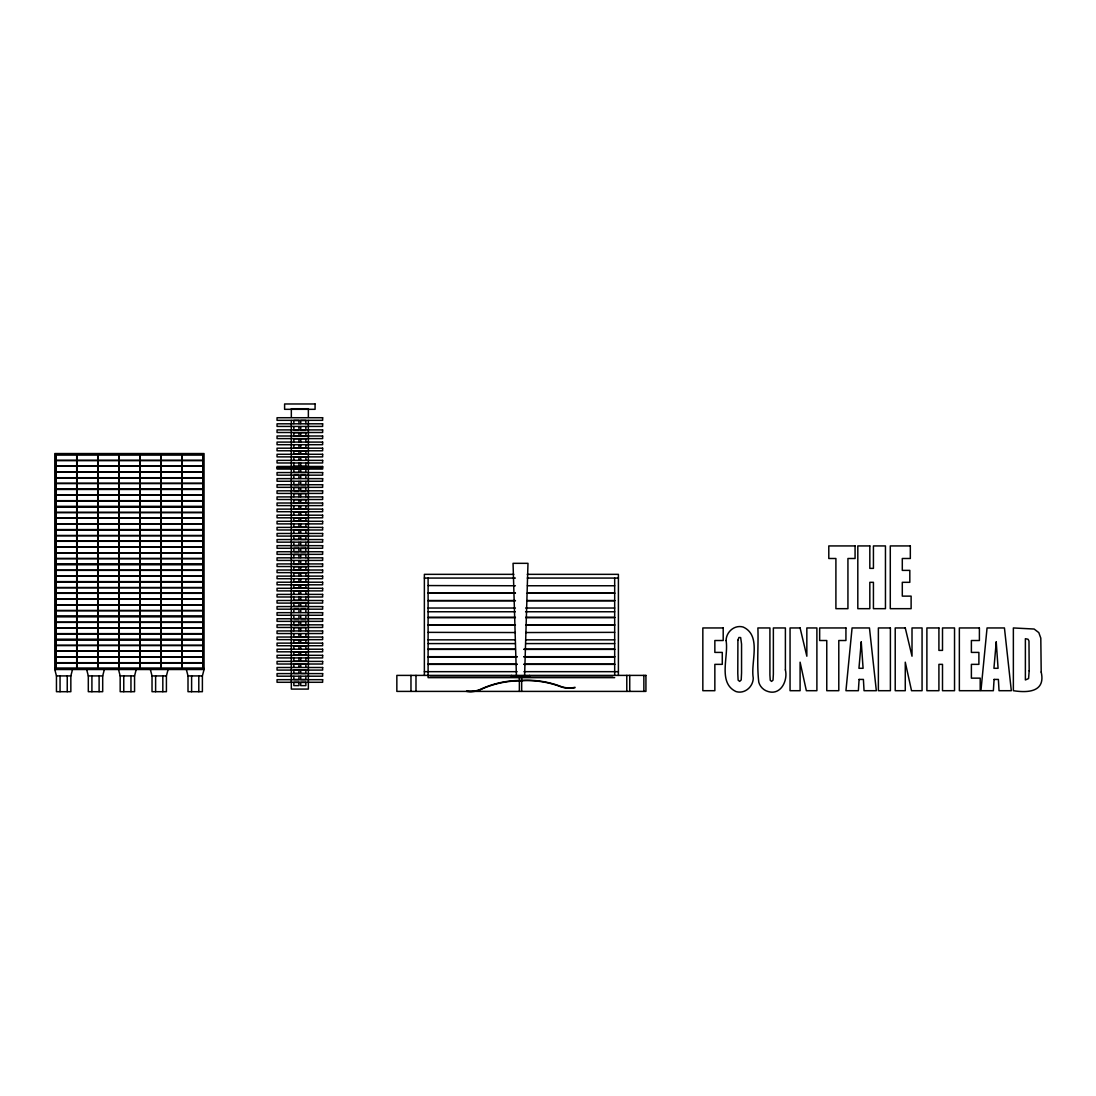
<?xml version="1.0" encoding="UTF-8"?>
<svg xmlns="http://www.w3.org/2000/svg" width="1096" height="1096" viewBox="0 0 1096 1096"><rect width="100%" height="100%" fill="white"/><g stroke="black" fill="none" stroke-linecap="round" stroke-linejoin="round"><path stroke-width="1.5" d="M524.614 675.396L527.984 563.33L513.051 563.33L516.408 675.396M186.361 669.519L188.005 675.917L188.005 691.699L202.39 691.699L202.39 675.917L204.048 669.519L204.048 453.552L54.8 453.552L54.8 669.519L56.458 675.917L56.458 691.699L70.843 691.699L70.843 675.917L72.5 669.519M86.653 669.519L88.31 675.917L88.31 691.699L102.695 691.699L102.695 675.917L104.353 669.519M118.519 669.519L120.176 675.917L120.176 691.699L134.561 691.699L134.561 675.917L136.205 669.519M150.371 669.519L152.029 675.917L152.029 691.699L166.414 691.699L166.414 675.917L168.072 669.519M614.678 611.76L525.587 611.76M77.021 454.758L97.736 454.758L97.736 460.224M98.051 454.758L118.752 454.758L118.752 460.224M119.067 454.758L139.767 454.758L139.767 460.224M140.083 454.758L160.797 454.758L160.797 460.224M161.112 454.758L181.813 454.758L181.813 460.224M182.128 454.758L202.829 454.758L202.829 460.224M55.855 460.375L202.993 460.375M77.021 460.539L97.736 460.539L97.736 466.005L77.021 466.005M98.051 460.539L118.752 460.539L118.752 466.005L98.051 466.005M119.067 460.539L139.767 460.539L139.767 466.005L119.067 466.005M140.083 460.539L160.797 460.539L160.797 466.005L140.083 466.005M161.112 460.539L181.813 460.539L181.813 466.005L161.112 466.005M182.128 460.539L202.829 460.539L202.829 466.005L182.128 466.005M55.855 466.156L202.993 466.156M277.055 467.759L322.635 467.759M77.021 471.787L97.736 471.787L97.736 466.321M98.051 471.787L118.752 471.787L118.752 466.321M119.067 471.787L139.767 471.787L139.767 466.321M140.083 471.787L160.797 471.787L160.797 466.321M161.112 471.787L181.813 471.787L181.813 466.321M182.128 471.787L202.829 471.787L202.829 466.321M55.855 471.938L202.993 471.938M77.021 472.102L97.736 472.102L97.736 477.568M98.051 472.102L118.752 472.102L118.752 477.568M119.067 472.102L139.767 472.102L139.767 477.568M140.083 472.102L160.797 472.102L160.797 477.568M161.112 472.102L181.813 472.102L181.813 477.568M182.128 472.102L202.829 472.102L202.829 477.568M55.855 477.719L202.993 477.719M77.021 477.883L97.736 477.883L97.736 483.336L77.021 483.336M98.051 477.883L118.752 477.883L118.752 483.336L98.051 483.336M119.067 477.883L139.767 477.883L139.767 483.336L119.067 483.336M140.083 477.883L160.797 477.883L160.797 483.336L140.083 483.336M161.112 477.883L181.813 477.883L181.813 483.336L161.112 483.336M182.128 477.883L202.829 477.883L202.829 483.336L182.128 483.336M55.855 483.5L202.993 483.5M77.021 489.117L97.736 489.117L97.736 483.651M98.051 489.117L118.752 489.117L118.752 483.651M119.067 489.117L139.767 489.117L139.767 483.651M140.083 489.117L160.797 489.117L160.797 483.651M161.112 489.117L181.813 489.117L181.813 483.651M182.128 489.117L202.829 489.117L202.829 483.651M55.855 489.282L202.993 489.282M77.021 489.433L97.736 489.433L97.736 494.899M98.051 489.433L118.752 489.433L118.752 494.899M119.067 489.433L139.767 489.433L139.767 494.899M140.083 489.433L160.797 489.433L160.797 494.899M161.112 489.433L181.813 489.433L181.813 494.899M182.128 489.433L202.829 489.433L202.829 494.899M55.855 495.063L202.993 495.063M77.021 495.214L97.736 495.214L97.736 500.68L77.021 500.68M98.051 495.214L118.752 495.214L118.752 500.68L98.051 500.68M119.067 495.214L139.767 495.214L139.767 500.68L119.067 500.68M140.083 495.214L160.797 495.214L160.797 500.68L140.083 500.68M161.112 495.214L181.813 495.214L181.813 500.68L161.112 500.68M182.128 495.214L202.829 495.214L202.829 500.68L182.128 500.68M55.855 500.845L202.993 500.845M77.021 506.462L97.736 506.462L97.736 500.995M98.051 506.462L118.752 506.462L118.752 500.995M119.067 506.462L139.767 506.462L139.767 500.995M140.083 506.462L160.797 506.462L160.797 500.995M161.112 506.462L181.813 506.462L181.813 500.995M182.128 506.462L202.829 506.462L202.829 500.995M55.855 506.626L202.993 506.626M77.021 506.777L97.736 506.777L97.736 512.243M98.051 506.777L118.752 506.777L118.752 512.243M119.067 506.777L139.767 506.777L139.767 512.243M140.083 506.777L160.797 506.777L160.797 512.243M161.112 506.777L181.813 506.777L181.813 512.243M182.128 506.777L202.829 506.777L202.829 512.243M55.855 512.407L202.993 512.407M77.021 512.558L97.736 512.558L97.736 518.024L77.021 518.024M98.051 512.558L118.752 512.558L118.752 518.024L98.051 518.024M119.067 512.558L139.767 512.558L139.767 518.024L119.067 518.024M140.083 512.558L160.797 512.558L160.797 518.024L140.083 518.024M161.112 512.558L181.813 512.558L181.813 518.024L161.112 518.024M182.128 512.558L202.829 512.558L202.829 518.024L182.128 518.024M55.855 518.175L202.993 518.175M77.021 523.806L97.736 523.806L97.736 518.34M98.051 523.806L118.752 523.806L118.752 518.34M119.067 523.806L139.767 523.806L139.767 518.34M140.083 523.806L160.797 523.806L160.797 518.34M161.112 523.806L181.813 523.806L181.813 518.34M182.128 523.806L202.829 523.806L202.829 518.34M55.855 523.957L202.993 523.957M77.021 524.121L97.736 524.121L97.736 529.587L77.021 529.587M98.051 524.121L118.752 524.121L118.752 529.587L98.051 529.587M119.067 524.121L139.767 524.121L139.767 529.587L119.067 529.587M140.083 524.121L160.797 524.121L160.797 529.587L140.083 529.587M161.112 524.121L181.813 524.121L181.813 529.587L161.112 529.587M182.128 524.121L202.829 524.121L202.829 529.587L182.128 529.587M55.855 529.738L202.993 529.738M77.021 529.902L97.736 529.902L97.736 535.369M98.051 529.902L118.752 529.902L118.752 535.369M119.067 529.902L139.767 529.902L139.767 535.369M140.083 529.902L160.797 529.902L160.797 535.369M161.112 529.902L181.813 529.902L181.813 535.369M182.128 529.902L202.829 529.902L202.829 535.369M55.855 535.519L202.993 535.519M77.021 535.684L97.736 535.684L97.736 541.15L77.021 541.15M98.051 535.684L118.752 535.684L118.752 541.15L98.051 541.15M119.067 535.684L139.767 535.684L139.767 541.15L119.067 541.15M140.083 535.684L160.797 535.684L160.797 541.15L140.083 541.15M161.112 535.684L181.813 535.684L181.813 541.15L161.112 541.15M182.128 535.684L202.829 535.684L202.829 541.15L182.128 541.15M55.855 541.301L202.993 541.301M77.021 546.931L97.736 546.931L97.736 541.465M98.051 546.931L118.752 546.931L118.752 541.465M119.067 546.931L139.767 546.931L139.767 541.465M140.083 546.931L160.797 546.931L160.797 541.465M161.112 546.931L181.813 546.931L181.813 541.465M182.128 546.931L202.829 546.931L202.829 541.465M55.855 547.082L202.993 547.082M77.021 547.247L97.736 547.247L97.736 552.713M98.051 547.247L118.752 547.247L118.752 552.713M119.067 547.247L139.767 547.247L139.767 552.713M140.083 547.247L160.797 547.247L160.797 552.713M161.112 547.247L181.813 547.247L181.813 552.713M182.128 547.247L202.829 547.247L202.829 552.713M55.855 552.864L202.993 552.864M77.021 553.028L97.736 553.028L97.736 558.481L77.021 558.481M98.051 553.028L118.752 553.028L118.752 558.481L98.051 558.481M119.067 553.028L139.767 553.028L139.767 558.481L119.067 558.481M140.083 553.028L160.797 553.028L160.797 558.481L140.083 558.481M161.112 553.028L181.813 553.028L181.813 558.481L161.112 558.481M182.128 553.028L202.829 553.028L202.829 558.481L182.128 558.481M55.855 558.645L202.993 558.645M77.021 564.262L97.736 564.262L97.736 558.796M98.051 564.262L118.752 564.262L118.752 558.796M119.067 564.262L139.767 564.262L139.767 558.796M140.083 564.262L160.797 564.262L160.797 558.796M161.112 564.262L181.813 564.262L181.813 558.796M182.128 564.262L202.829 564.262L202.829 558.796M55.855 564.426L202.993 564.426M77.021 564.577L97.736 564.577L97.736 570.043M98.051 564.577L118.752 564.577L118.752 570.043M119.067 564.577L139.767 564.577L139.767 570.043M140.083 564.577L160.797 564.577L160.797 570.043M161.112 564.577L181.813 564.577L181.813 570.043M182.128 564.577L202.829 564.577L202.829 570.043M55.855 570.208L202.993 570.208M77.021 570.358L97.736 570.358L97.736 575.825L77.021 575.825M98.051 570.358L118.752 570.358L118.752 575.825L98.051 575.825M119.067 570.358L139.767 570.358L139.767 575.825L119.067 575.825M140.083 570.358L160.797 570.358L160.797 575.825L140.083 575.825M161.112 570.358L181.813 570.358L181.813 575.825L161.112 575.825M182.128 570.358L202.829 570.358L202.829 575.825L182.128 575.825M513.819 574.345L424.371 574.345L424.371 675.396M527.272 574.345L618.404 574.345L618.404 675.396M55.855 575.989L202.993 575.989M424.371 578.072L515.394 578.072M527.272 578.072L618.404 578.072M77.021 581.606L97.736 581.606L97.736 576.14M98.051 581.606L118.752 581.606L118.752 576.14M119.067 581.606L139.767 581.606L139.767 576.14M140.083 581.606L160.797 581.606L160.797 576.14M161.112 581.606L181.813 581.606L181.813 576.14M182.128 581.606L202.829 581.606L202.829 576.14M55.855 581.77L202.993 581.77M77.021 581.921L97.736 581.921L97.736 587.388M98.051 581.921L118.752 581.921L118.752 587.388M119.067 581.921L139.767 581.921L139.767 587.388M140.083 581.921L160.797 581.921L160.797 587.388M161.112 581.921L181.813 581.921L181.813 587.388M182.128 581.921L202.829 581.921L202.829 587.388M428.098 585.565L515.394 585.757M527.382 585.757L614.678 585.757M55.855 587.552L202.993 587.552M77.021 587.703L97.736 587.703L97.736 593.169L77.021 593.169M98.051 587.703L118.752 587.703L118.752 593.169L98.051 593.169M119.067 587.703L139.767 587.703L139.767 593.169L119.067 593.169M140.083 587.703L160.797 587.703L160.797 593.169L140.083 593.169M161.112 587.703L181.813 587.703L181.813 593.169L161.112 593.169M182.128 587.703L202.829 587.703L202.829 593.169L182.128 593.169M428.098 593.059L515.394 593.059M527.382 593.059L614.678 593.059M428.098 593.237L515.394 593.237M527.382 593.237L614.678 593.237M55.855 593.32L202.993 593.32M77.021 598.95L97.736 598.95L97.736 593.484M98.051 598.95L118.752 598.95L118.752 593.484M119.067 598.95L139.767 598.95L139.767 593.484M140.083 598.95L160.797 598.95L160.797 593.484M161.112 598.95L181.813 598.95L181.813 593.484M182.128 598.95L202.829 598.95L202.829 593.484M55.855 599.101L202.993 599.101M77.021 599.265L97.736 599.265L97.736 604.732M98.051 599.265L118.752 599.265L118.752 604.732M119.067 599.265L139.767 599.265L139.767 604.732M140.083 599.265L160.797 599.265L160.797 604.732M161.112 599.265L181.813 599.265L181.813 604.732M182.128 599.265L202.829 599.265L202.829 604.732M428.098 600.54L515.394 600.54M527.382 600.54L614.678 600.54M428.098 600.731L515.394 600.731M527.382 600.731L614.678 600.731M55.855 604.882L202.993 604.882M77.021 605.047L97.736 605.047L97.736 610.513L77.021 610.513M98.051 605.047L118.752 605.047L118.752 610.513L98.051 610.513M119.067 605.047L139.767 605.047L139.767 610.513L119.067 610.513M140.083 605.047L160.797 605.047L160.797 610.513L140.083 610.513M161.112 605.047L181.813 605.047L181.813 610.513L161.112 610.513M182.128 605.047L202.829 605.047L202.829 610.513L182.128 610.513M428.098 608.033L515.394 608.033M525.669 608.033L614.678 608.033M55.855 610.664L202.993 610.664M428.098 611.76L515.326 611.76M77.021 616.295L97.736 616.295L97.736 610.828M98.051 616.295L118.752 616.295L118.752 610.828M119.067 616.295L139.767 616.295L139.767 610.828M140.083 616.295L160.797 616.295L160.797 610.828M161.112 616.295L181.813 616.295L181.813 610.828M182.128 616.295L202.829 616.295L202.829 610.828M55.855 616.445L202.993 616.445M77.021 616.61L97.736 616.61L97.736 622.076M98.051 616.61L118.752 616.61L118.752 622.076M119.067 616.61L139.767 616.61L139.767 622.076M140.083 616.61L160.797 616.61L160.797 622.076M161.112 616.61L181.813 616.61L181.813 622.076M182.128 616.61L202.829 616.61L202.829 622.076M428.098 617.39L515.394 617.39M525.669 617.39L614.678 617.39M428.098 617.569L515.394 617.569M525.669 617.569L614.678 617.569M55.855 622.227L202.993 622.227M77.021 622.391L97.736 622.391L97.736 627.857L77.021 627.857M98.051 622.391L118.752 622.391L118.752 627.857L98.051 627.857M119.067 622.391L139.767 622.391L139.767 627.857L119.067 627.857M140.083 622.391L160.797 622.391L160.797 627.857L140.083 627.857M161.112 622.391L181.813 622.391L181.813 627.857L161.112 627.857M182.128 622.391L202.829 622.391L202.829 627.857L182.128 627.857M428.098 624.871L515.394 624.871M525.669 624.871L614.678 624.871M428.098 625.062L515.394 625.062M525.669 625.062L614.678 625.062M55.855 628.008L202.993 628.008M428.098 632.365L515.394 632.543M525.669 632.543L614.678 632.365M77.021 633.625L97.736 633.625L97.736 628.172M98.051 633.625L118.752 633.625L118.752 628.172M119.067 633.625L139.767 633.625L139.767 628.172M140.083 633.625L160.797 633.625L160.797 628.172M161.112 633.625L181.813 633.625L181.813 628.172M182.128 633.625L202.829 633.625L202.829 628.172M55.855 633.789L202.993 633.789M77.021 633.94L97.736 633.94L97.736 639.406L77.021 639.406M98.051 633.94L118.752 633.94L118.752 639.406L98.051 639.406M119.067 633.94L139.767 633.94L139.767 639.406L119.067 639.406M140.083 633.94L160.797 633.94L160.797 639.406L140.083 639.406M161.112 633.94L181.813 633.94L181.813 639.406L161.112 639.406M182.128 633.94L202.829 633.94L202.829 639.406L182.128 639.406M55.855 639.571L202.993 639.571M77.021 639.721L97.736 639.721L97.736 645.188M98.051 639.721L118.752 639.721L118.752 645.188M119.067 639.721L139.767 639.721L139.767 645.188M140.083 639.721L160.797 639.721L160.797 645.188M161.112 639.721L181.813 639.721L181.813 645.188M182.128 639.721L202.829 639.721L202.829 645.188M428.098 639.845L515.394 639.845M525.669 639.845L614.678 639.845M428.098 643.585L515.394 643.585M525.669 643.585L614.678 643.585M55.855 645.352L202.993 645.352M77.021 645.503L97.736 645.503L97.736 650.969L77.021 650.969M98.051 645.503L118.752 645.503L118.752 650.969L98.051 650.969M119.067 645.503L139.767 645.503L139.767 650.969L119.067 650.969M140.083 645.503L160.797 645.503L160.797 650.969L140.083 650.969M161.112 645.503L181.813 645.503L181.813 650.969L161.112 650.969M182.128 645.503L202.829 645.503L202.829 650.969L182.128 650.969M428.098 649.202L515.394 649.202M523.957 649.202L614.678 649.202M428.098 649.394L515.394 649.394M523.957 649.394L614.678 649.394M55.855 651.134L202.993 651.134M77.021 656.751L97.736 656.751L97.736 651.284M98.051 656.751L118.752 656.751L118.752 651.284M119.067 656.751L139.767 656.751L139.767 651.284M140.083 656.751L160.797 656.751L160.797 651.284M161.112 656.751L181.813 656.751L181.813 651.284M182.128 656.751L202.829 656.751L202.829 651.284M428.098 656.696L517.106 656.696M523.957 656.696L614.678 656.696M55.855 656.915L202.993 656.915M428.098 656.874L517.106 656.874M523.957 656.874L614.678 656.874M77.021 657.066L97.736 657.066L97.736 662.532M98.051 657.066L118.752 657.066L118.752 662.532M119.067 657.066L139.767 657.066L139.767 662.532M140.083 657.066L160.797 657.066L160.797 662.532M161.112 657.066L181.813 657.066L181.813 662.532M182.128 657.066L202.829 657.066L202.829 662.532M55.855 662.696L202.993 662.696M77.021 662.847L97.736 662.847L97.736 668.313L77.021 668.313M98.051 662.847L118.752 662.847L118.752 668.313L98.051 668.313M119.067 662.847L139.767 662.847L139.767 668.313L119.067 668.313M140.083 662.847L160.797 662.847L160.797 668.313L140.083 668.313M161.112 662.847L181.813 662.847L181.813 668.313L161.112 668.313M182.128 662.847L202.829 662.847L202.829 668.313L182.128 668.313M428.098 664.176L517.106 664.176M523.957 664.176L614.678 664.176M428.098 664.368L517.106 664.368M523.957 664.368L614.678 664.368M54.8 668.464L204.048 668.464M54.8 669.519L204.048 669.519M424.371 671.67L517.106 671.67M523.957 671.67L618.404 671.67M56.458 675.917L70.843 675.917M88.31 675.917L102.695 675.917M120.176 675.917L134.561 675.917M152.029 675.917L166.414 675.917M188.005 675.917L202.39 675.917M429.961 675.78L612.815 675.78M614.678 677.643L428.098 677.643L428.098 578.072M519.367 680.808L521.669 680.808M643.859 675.396L643.859 691.398M629.734 675.396L629.734 691.398M626.789 675.396L626.789 691.398M614.678 578.072L614.678 675.396M529.464 675.396L529.464 676.698L511.572 676.698L511.572 675.396M521.669 676.698L521.669 691.398M519.367 676.698L519.367 691.398M415.987 675.396L415.987 691.398M410.973 675.396L410.973 691.398M308.36 417.275L308.36 408.726L291.331 408.726L291.331 417.275M308.36 420.48L308.36 689.083L291.331 689.083L291.317 420.48M305.866 423.659L305.866 420.48L300.729 420.48L300.729 423.659M305.866 426.577L305.866 429.755L300.729 429.755L300.729 426.577M305.866 441.935L305.866 438.756L300.729 438.756L300.729 441.935M305.866 444.853L305.866 448.031L300.729 448.031L300.729 444.853M305.866 460.21L305.866 457.032L300.729 457.032L300.729 460.21M305.866 463.129L305.866 466.307L300.729 466.307L300.729 463.129M305.866 478.486L305.866 475.308L300.729 475.308L300.729 478.486M305.866 481.404L305.866 484.583L300.729 484.583L300.729 481.404M305.866 496.762L305.866 493.584L300.729 493.584L300.729 496.762M305.866 505.777L305.866 508.941L300.729 508.941L300.729 505.777M305.866 515.038L305.866 511.859L300.729 511.859L300.729 515.038M305.866 524.052L305.866 527.217L300.729 527.217L300.729 524.052M305.866 533.314L305.866 530.135L300.729 530.135L300.729 533.314M305.866 542.328L305.866 545.493L300.729 545.493L300.729 542.328M305.866 557.686L305.866 554.508L300.729 554.508L300.729 557.686M305.866 560.604L305.866 563.769L300.729 563.769L300.729 560.604M305.866 575.962L305.866 572.783L300.729 572.783L300.729 575.962M305.866 578.88L305.866 582.045L300.729 582.045L300.729 578.88M305.866 594.238L305.866 591.059L300.729 591.059L300.729 594.238M305.866 597.156L305.866 600.32L300.729 600.32L300.729 597.156M305.866 612.513L305.866 609.335L300.729 609.335L300.729 612.513M305.866 615.431L305.866 618.596L300.729 618.596L300.729 615.431M305.866 630.789L305.866 627.611L300.729 627.611L300.729 630.789M305.866 633.707L305.866 636.872L300.729 636.872L300.729 633.707M305.866 649.065L305.866 645.887L300.729 645.887L300.729 649.065M305.866 658.066L305.866 661.244L300.729 661.244L300.729 658.066M305.866 667.341L305.866 664.162L300.729 664.162L300.729 667.341M305.866 676.342L305.866 679.52L300.729 679.52L300.729 676.342M298.975 423.659L298.975 420.48L293.851 420.48L293.851 423.659M298.975 426.577L298.975 429.755L293.851 429.755L293.851 426.577M298.975 441.935L298.975 438.756L293.851 438.756L293.851 441.935M298.975 444.853L298.975 448.031L293.851 448.031L293.851 444.853M298.975 460.21L298.975 457.032L293.851 457.032L293.851 460.21M298.975 463.129L298.975 466.307L293.851 466.307L293.851 463.129M298.975 478.486L298.975 475.308L293.851 475.308L293.851 478.486M298.975 481.404L298.975 484.583L293.851 484.583L293.851 481.404M298.975 496.762L298.975 493.584L293.851 493.584L293.851 496.762M298.975 505.777L298.975 508.941L293.851 508.941L293.851 505.777M298.975 515.038L298.975 511.859L293.851 511.859L293.851 515.038M298.975 524.052L298.975 527.217L293.851 527.217L293.851 524.052M298.975 533.314L298.975 530.135L293.851 530.135L293.851 533.314M298.975 542.328L298.975 545.493L293.851 545.493L293.851 542.328M298.975 557.686L298.975 554.508L293.851 554.508L293.851 557.686M298.975 560.604L298.975 563.769L293.851 563.769L293.851 560.604M298.975 575.962L298.975 572.783L293.851 572.783L293.851 575.962M298.975 578.88L298.975 582.045L293.851 582.045L293.851 578.88M298.975 594.238L298.975 591.059L293.851 591.059L293.851 594.238M298.975 597.156L298.975 600.32L293.851 600.32L293.851 597.156M298.975 612.513L298.975 609.335L293.851 609.335L293.851 612.513M298.975 615.431L298.975 618.596L293.851 618.596L293.851 615.431M298.975 630.789L298.975 627.611L293.851 627.611L293.851 630.789M298.975 633.707L298.975 636.872L293.851 636.872L293.851 633.707M298.975 649.065L298.975 645.887L293.851 645.887L293.851 649.065M298.975 658.066L298.975 661.244L293.851 661.244L293.851 658.066M298.975 667.341L298.975 664.162L293.851 664.162L293.851 667.341M298.975 676.342L298.975 679.52L293.851 679.52L293.851 676.342M202.993 668.464L203.007 454.593L55.855 454.593L55.855 669.519M198.801 675.917L198.801 691.699M191.608 675.917L191.608 691.699M181.963 454.593L181.963 668.464M162.825 675.917L162.825 691.699M160.948 454.593L160.948 668.464M155.618 675.917L155.618 691.699M139.932 454.593L139.932 668.464M130.958 675.917L130.958 691.699M123.766 675.917L123.766 691.699M118.902 454.593L118.902 668.464M99.106 675.917L99.106 691.699M97.887 454.593L97.887 668.464M91.913 675.917L91.913 691.699M76.871 454.593L76.871 668.464M76.706 460.224L76.706 454.758L56.006 454.758L56.006 460.224M76.706 466.321L76.706 471.787L56.006 471.787L56.006 466.321M76.706 477.568L76.706 472.102L56.006 472.102L56.006 477.568M76.706 483.651L76.706 489.117L56.006 489.117L56.006 483.651M76.706 494.899L76.706 489.433L56.006 489.433L56.006 494.899M76.706 500.995L76.706 506.462L56.006 506.462L56.006 500.995M76.706 512.243L76.706 506.777L56.006 506.777L56.006 512.243M76.706 518.34L76.706 523.806L56.006 523.806L56.006 518.34M76.706 535.369L76.706 529.902L56.006 529.902L56.006 535.369M76.706 541.465L76.706 546.931L56.006 546.931L56.006 541.465M76.706 552.713L76.706 547.247L56.006 547.247L56.006 552.713M76.706 558.796L76.706 564.262L56.006 564.262L56.006 558.796M76.706 570.043L76.706 564.577L56.006 564.577L56.006 570.043M76.706 576.14L76.706 581.606L56.006 581.606L56.006 576.14M76.706 587.388L76.706 581.921L56.006 581.921L56.006 587.388M76.706 593.484L76.706 598.95L56.006 598.95L56.006 593.484M76.706 604.732L76.706 599.265L56.006 599.265L56.006 604.732M76.706 610.828L76.706 616.295L56.006 616.295L56.006 610.828M76.706 622.076L76.706 616.61L56.006 616.61L56.006 622.076M76.706 628.172L76.706 633.625L56.006 633.625L56.006 628.172M76.706 645.188L76.706 639.721L56.006 639.721L56.006 645.188M76.706 651.284L76.706 656.751L56.006 656.751L56.006 651.284M76.706 662.532L76.706 657.066L56.006 657.066L56.006 662.532M67.24 675.917L67.24 691.699M60.047 675.917L60.047 691.699M1041.2 672.067C1045.68 691.713 1028.569 693.083 1013.362 690.699L1013.362 627.953L1034.131 629.036L1038.803 632.611L1040.803 638.132L1041.2 672.067M726.086 640.571C728.867 656.422 717.442 683.041 736.142 691.617C744.814 694.138 753.144 686.767 753.253 678.095C750.472 662.244 761.898 635.625 743.198 627.049C734.526 624.528 726.196 631.899 726.086 640.571M1029.171 670.862L1028.582 678.547L1025.377 679.972L1025.377 638.694L1028.062 639.256L1028.98 641.023L1029.171 670.862M737.909 640.201L737.786 673.382L738.115 680.123L739.649 681.397L741.211 679.931L741.554 672.917L741.554 644.078L740.649 637.557L738.896 637.502L737.909 640.201M785.394 669.889C787.969 680.506 780.914 695.426 768.186 691.562C763.665 690.343 760.035 686.767 758.788 682.246C756.706 664.299 758.542 646.01 757.884 627.953L769.913 627.953L769.913 675.013L770.241 680.26L771.57 681.397L773.036 680.137L773.365 674.191L773.365 627.953L785.394 627.953L785.394 669.889M859.1 679.424L858.374 690.699L845.948 690.699L852.072 627.953L869.457 627.953L876.334 690.699L864.045 690.699L863.401 679.424L859.1 679.424M994.086 679.424L993.36 690.699L980.934 690.699L987.058 627.953L1004.443 627.953L1011.32 690.699L999.031 690.699L998.388 679.424L994.086 679.424M861.25 641.941L858.949 668.3L863.086 668.3L861.25 641.941M996.237 641.941L993.935 668.3L998.072 668.3L996.237 641.941M474.527 691.055L473.212 691.22A25.646 25.646 0 0 1 466.622 691.083L466.622 691.398A25.646 25.646 0 0 0 473.212 691.549L474.527 691.37A25.646 25.646 0 0 0 482.048 688.932A95.023 95.023 0 0 1 520.518 680.808A95.023 95.023 0 0 1 559.481 686.247A25.646 25.646 0 0 0 567.153 688.151L568.468 688.233A25.646 25.646 0 0 0 575.044 687.644L575.016 687.315A25.646 25.646 0 0 1 568.44 687.918L567.125 687.836A25.646 25.646 0 0 1 559.453 685.918A95.023 95.023 0 0 0 520.518 680.479A95.023 95.023 0 0 0 482.048 688.617A25.646 25.646 0 0 1 474.527 691.055M315.073 403.972L284.604 403.972L284.604 409.315L315.073 409.315L315.073 403.972M322.635 417.727L277.055 417.727L277.055 420.33L322.635 420.33L322.635 417.727M322.635 423.81L277.055 423.81L277.055 426.426L322.635 426.426L322.635 423.81M322.635 429.906L277.055 429.906L277.055 432.509L322.635 432.509L322.635 429.906M298.975 432.673L293.851 432.673L293.851 435.838L298.975 435.838L298.975 432.673M305.866 432.673L300.729 432.673L300.729 435.838L305.866 435.838L305.866 432.673M322.635 436.003L277.055 436.003L277.055 438.606L322.635 438.606L322.635 436.003M322.635 442.085L277.055 442.085L277.055 444.702L322.635 444.702L322.635 442.085M322.635 448.182L277.055 448.182L277.055 450.785L322.635 450.785L322.635 448.182M298.975 450.949L293.851 450.949L293.851 454.114L298.975 454.114L298.975 450.949M305.866 450.949L300.729 450.949L300.729 454.114L305.866 454.114L305.866 450.949M322.635 454.278L277.055 454.278L277.055 456.881L322.635 456.881L322.635 454.278M322.635 460.361L277.055 460.361L277.055 462.978L322.635 462.978L322.635 460.361M76.706 460.539L56.006 460.539L56.006 466.005L76.706 466.005L76.706 460.539M322.635 466.458L277.055 466.458L277.055 469.061L322.635 469.061L322.635 466.458M298.975 469.225L293.851 469.225L293.851 472.39L298.975 472.39L298.975 469.225M305.866 469.225L300.729 469.225L300.729 472.39L305.866 472.39L305.866 469.225M322.635 472.554L277.055 472.554L277.055 475.157L322.635 475.157L322.635 472.554M76.706 477.883L56.006 477.883L56.006 483.336L76.706 483.336L76.706 477.883M322.635 478.637L277.055 478.637L277.055 481.254L322.635 481.254L322.635 478.637M322.635 484.733L277.055 484.733L277.055 487.336L322.635 487.336L322.635 484.733M298.975 487.501L293.851 487.501L293.851 490.666L298.975 490.666L298.975 487.501M305.866 487.501L300.729 487.501L300.729 490.666L305.866 490.666L305.866 487.501M322.635 490.83L277.055 490.83L277.055 493.433L322.635 493.433L322.635 490.83M76.706 495.214L56.006 495.214L56.006 500.68L76.706 500.68L76.706 495.214M322.635 496.913L277.055 496.913L277.055 499.529L322.635 499.529L322.635 496.913M298.975 499.68L293.851 499.68L293.851 502.859L298.975 502.859L298.975 499.68M305.866 499.68L300.729 499.68L300.729 502.859L305.866 502.859L305.866 499.68M322.635 503.009L277.055 503.009L277.055 505.612L322.635 505.612L322.635 503.009M322.635 509.106L277.055 509.106L277.055 511.709L322.635 511.709L322.635 509.106M76.706 512.558L56.006 512.558L56.006 518.024L76.706 518.024L76.706 512.558M322.635 515.189L277.055 515.189L277.055 517.805L322.635 517.805L322.635 515.189M298.975 517.956L293.851 517.956L293.851 521.134L298.975 521.134L298.975 517.956M305.866 517.956L300.729 517.956L300.729 521.134L305.866 521.134L305.866 517.956M322.635 521.285L277.055 521.285L277.055 523.888L322.635 523.888L322.635 521.285M76.706 524.121L56.006 524.121L56.006 529.587L76.706 529.587L76.706 524.121M322.635 527.382L277.055 527.382L277.055 529.985L322.635 529.985L322.635 527.382M322.635 533.464L277.055 533.464L277.055 536.081L322.635 536.081L322.635 533.464M76.706 535.684L56.006 535.684L56.006 541.15L76.706 541.15L76.706 535.684M298.975 536.232L293.851 536.232L293.851 539.41L298.975 539.41L298.975 536.232M305.866 536.232L300.729 536.232L300.729 539.41L305.866 539.41L305.866 536.232M322.635 539.561L277.055 539.561L277.055 542.164L322.635 542.164L322.635 539.561M322.635 545.657L277.055 545.657L277.055 548.26L322.635 548.26L322.635 545.657M855.072 545.931L828.795 545.931L828.795 558.494L835.906 558.494L835.906 608.677L847.934 608.677L847.934 558.494L855.072 558.494L855.072 545.931M869.827 545.931L857.812 545.931L857.812 608.677L869.827 608.677L869.827 582.319L873.43 582.319L873.43 608.677L885.458 608.677L885.458 545.931L873.43 545.931L873.43 568.372L869.827 568.372L869.827 545.931M910.324 545.931L890.281 545.931L890.281 608.677L911.119 608.677L911.119 596.128L902.296 596.128L902.296 582.319L909.817 582.319L909.817 570.386L902.296 570.386L902.296 558.494L910.324 558.494L910.324 545.931M298.975 548.411L293.851 548.411L293.851 551.589L298.975 551.589L298.975 548.411M305.866 548.411L300.729 548.411L300.729 551.589L305.866 551.589L305.866 548.411M322.635 551.74L277.055 551.74L277.055 554.357L322.635 554.357L322.635 551.74M76.706 553.028L56.006 553.028L56.006 558.481L76.706 558.481L76.706 553.028M322.635 557.837L277.055 557.837L277.055 560.44L322.635 560.44L322.635 557.837M322.635 563.933L277.055 563.933L277.055 566.536L322.635 566.536L322.635 563.933M298.975 566.687L293.851 566.687L293.851 569.865L298.975 569.865L298.975 566.687M305.866 566.687L300.729 566.687L300.729 569.865L305.866 569.865L305.866 566.687M322.635 570.016L277.055 570.016L277.055 572.633L322.635 572.633L322.635 570.016M76.706 570.358L56.006 570.358L56.006 575.825L76.706 575.825L76.706 570.358M322.635 576.112L277.055 576.112L277.055 578.715L322.635 578.715L322.635 576.112M322.635 582.209L277.055 582.209L277.055 584.812L322.635 584.812L322.635 582.209M298.975 584.963L293.851 584.963L293.851 588.141L298.975 588.141L298.975 584.963M305.866 584.963L300.729 584.963L300.729 588.141L305.866 588.141L305.866 584.963M76.706 587.703L56.006 587.703L56.006 593.169L76.706 593.169L76.706 587.703M322.635 588.292L277.055 588.292L277.055 590.908L322.635 590.908L322.635 588.292M322.635 594.388L277.055 594.388L277.055 596.991L322.635 596.991L322.635 594.388M322.635 600.485L277.055 600.485L277.055 603.088L322.635 603.088L322.635 600.485M298.975 603.238L293.851 603.238L293.851 606.417L298.975 606.417L298.975 603.238M305.866 603.238L300.729 603.238L300.729 606.417L305.866 606.417L305.866 603.238M76.706 605.047L56.006 605.047L56.006 610.513L76.706 610.513L76.706 605.047M322.635 606.567L277.055 606.567L277.055 609.184L322.635 609.184L322.635 606.567M322.635 612.664L277.055 612.664L277.055 615.267L322.635 615.267L322.635 612.664M322.635 618.76L277.055 618.76L277.055 621.364L322.635 621.364L322.635 618.76M298.975 621.514L293.851 621.514L293.851 624.693L298.975 624.693L298.975 621.514M305.866 621.514L300.729 621.514L300.729 624.693L305.866 624.693L305.866 621.514M76.706 622.391L56.006 622.391L56.006 627.857L76.706 627.857L76.706 622.391M322.635 624.843L277.055 624.843L277.055 627.46L322.635 627.46L322.635 624.843M723.196 627.953L702.837 627.953L702.837 690.699L714.852 690.699L714.852 664.354L722.278 664.354L722.278 652.408L714.852 652.408L714.852 640.516L723.196 640.516L723.196 627.953M800.094 627.953L790.052 627.953L790.052 690.699L800.094 690.699L800.094 662.176L806.355 690.699L816.89 690.699L816.89 627.953L806.834 627.953L806.834 656.216L800.094 627.953M845.934 627.953L819.657 627.953L819.657 640.516L826.768 640.516L826.768 690.699L838.796 690.699L838.796 640.516L845.934 640.516L845.934 627.953M890.39 627.953L878.375 627.953L878.375 690.699L890.39 690.699L890.39 627.953M905.269 627.953L895.213 627.953L895.213 690.699L905.269 690.699L905.269 662.176L911.53 690.699L922.065 690.699L922.065 627.953L912.009 627.953L912.009 656.216L905.269 627.953M938.916 627.953L926.887 627.953L926.887 690.699L938.916 690.699L938.916 664.354L942.505 664.354L942.505 690.699L954.534 690.699L954.534 627.953L942.505 627.953L942.505 650.394L938.916 650.394L938.916 627.953M979.399 627.953L959.356 627.953L959.356 690.699L980.208 690.699L980.208 678.15L971.385 678.15L971.385 664.354L978.892 664.354L978.892 652.408L971.385 652.408L971.385 640.516L979.399 640.516L979.399 627.953M322.635 630.94L277.055 630.94L277.055 633.543L322.635 633.543L322.635 630.94M76.706 633.94L56.006 633.94L56.006 639.406L76.706 639.406L76.706 633.94M322.635 637.036L277.055 637.036L277.055 639.639L322.635 639.639L322.635 637.036M298.975 639.79L293.851 639.79L293.851 642.968L298.975 642.968L298.975 639.79M305.866 639.79L300.729 639.79L300.729 642.968L305.866 642.968L305.866 639.79M322.635 643.119L277.055 643.119L277.055 645.736L322.635 645.736L322.635 643.119M76.706 645.503L56.006 645.503L56.006 650.969L76.706 650.969L76.706 645.503M322.635 649.216L277.055 649.216L277.055 651.819L322.635 651.819L322.635 649.216M298.975 651.983L293.851 651.983L293.851 655.148L298.975 655.148L298.975 651.983M305.866 651.983L300.729 651.983L300.729 655.148L305.866 655.148L305.866 651.983M322.635 655.312L277.055 655.312L277.055 657.915L322.635 657.915L322.635 655.312M322.635 661.395L277.055 661.395L277.055 664.012L322.635 664.012L322.635 661.395M76.706 662.847L56.006 662.847L56.006 668.313L76.706 668.313L76.706 662.847M322.635 667.491L277.055 667.491L277.055 670.094L322.635 670.094L322.635 667.491M298.975 670.259L293.851 670.259L293.851 673.424L298.975 673.424L298.975 670.259M305.866 670.259L300.729 670.259L300.729 673.424L305.866 673.424L305.866 670.259M322.635 673.588L277.055 673.588L277.055 676.191L322.635 676.191L322.635 673.588M645.928 675.396L396.848 675.396L396.848 691.398L645.928 691.398L645.928 675.396M322.635 679.671L277.055 679.671L277.055 682.287L322.635 682.287L322.635 679.671M298.975 682.438L293.851 682.438L293.851 685.617L298.975 685.617L298.975 682.438M305.866 682.438L300.729 682.438L300.729 685.617L305.866 685.617L305.866 682.438"/></g></svg>
